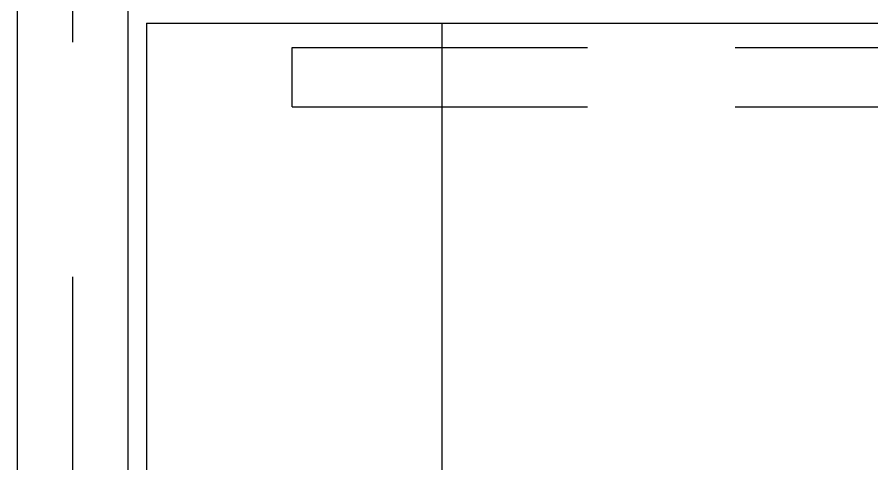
# Model space of a CAD drawing. Extents: x -119186 to 81195, y 1816 to 147180.
# Drawn here: x 24269 to 24847, y 34714 to 35017 of the extents above; entities that cross this region are included whole.
import ezdxf

# ---------------------------------------------------------------- set-up
doc = ezdxf.new("R2010")
doc.units = 0
doc.header["$LTSCALE"] = 12.7
doc.header["$MEASUREMENT"] = 0
doc.linetypes.add('CENTER', pattern=[2, 1.25, -0.25, 0.25, -0.25])
doc.linetypes.add('HIDDEN', pattern=[4.724409, 3.149606, -1.574803])
for name, color, linetype in [('A_建築（什器）', 8, 'CONTINUOUS'), ('A_建築（建具）', 2, 'CONTINUOUS'), ('A_建築（新設・仕上げ）', 2, 'CONTINUOUS'), ('A_建築（軽鉄下地）', 8, 'CONTINUOUS'), ('A_通り芯', 8, 'CENTER')]:
    doc.layers.add(name, color=color, linetype=linetype)

msp = doc.modelspace()

# ---------------------------------------------------------------- linework, layer by layer
at = {"layer": 'A_建築（什器）'}
msp.add_line((24556.16, 35012.64), (24556.16, 32762.64), dxfattribs=at)
at = {"layer": 'A_建築（建具）'}
msp.add_line((24454.88, 34956.14), (24454.88, 34996.14), dxfattribs=at)
at = {"layer": 'A_建築（建具）', "linetype": 'HIDDEN', "ltscale": 5}
for p, q in [((24454.88, 34996.14), (25379.88, 34996.14)), ((24454.88, 34956.14), (25379.88, 34956.14))]:
    msp.add_line(p, q, dxfattribs=at)
at = {"layer": 'A_建築（新設・仕上げ）'}
for q in [(25429.88, 35012.64), (24356.16, 32357.64)]:
    msp.add_line((24356.16, 35012.64), q, dxfattribs=at)
at = {"layer": 'A_建築（軽鉄下地）', "color": 8, "ltscale": 50}
for p, q in [((24268.66, 35100.14), (24268.66, 32357.64)), ((24343.66, 35025.14), (24343.66, 32357.64))]:
    msp.add_line(p, q, dxfattribs=at)
at = {"layer": 'A_通り芯', "color": 8, "ltscale": 50}
msp.add_line((24306.16, 51351.05), (24306.16, 14056.3), dxfattribs=at)

doc.saveas('drawing.dxf')
